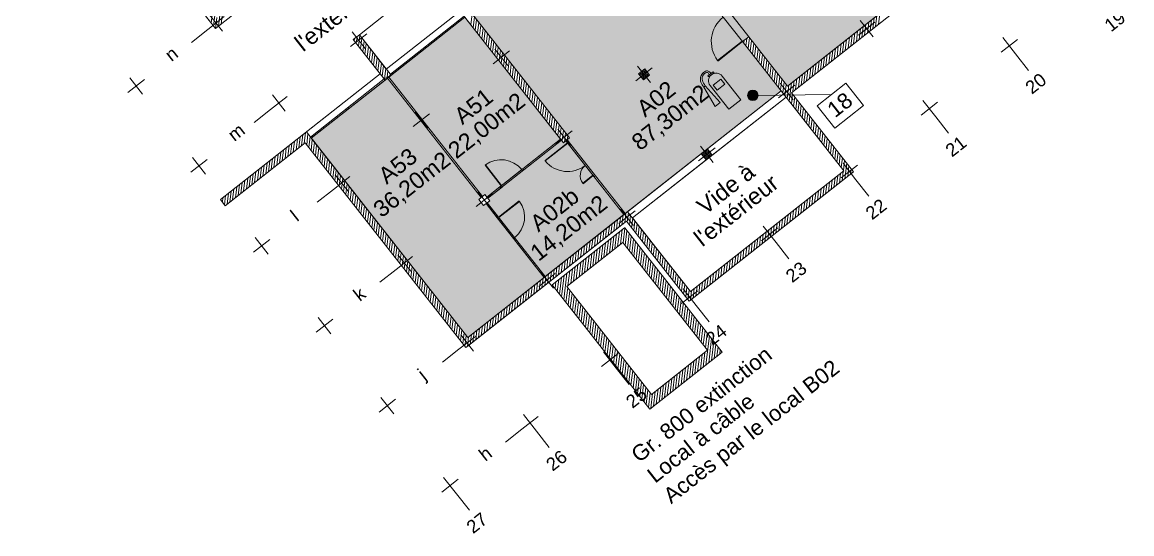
# Model space of a CAD drawing. Header units: metres. Extents: x 2540421 to 2540539, y 1181212 to 1181315.
# Drawn here: x 2540426.04 to 2540468.63, y 1181212.21 to 1181231.84 of the extents above; entities that cross this region are included whole.
import ezdxf

# ---------------------------------------------------------------- set-up
doc = ezdxf.new("R2010")
doc.units = ezdxf.units.M
doc.header["$LTSCALE"] = 5080
doc.linetypes.add('STYLE_01', pattern=[0.136032, 0.068016, -0.068016])
doc.layers.get('0').update_dxf_attribs({"lineweight": 20})
for name, color, linetype, lineweight in [('0-Detection incendie', 7, 'Continuous', 20), ('CLOISONS', 7, 'Continuous', 20), ('Detection incendie', 7, 'Continuous', 20), ('HEIG-FLOOR', 10, 'Continuous', 20), ('HEIG-PORTES', 130, 'Continuous', 20), ('HEIG-ROOM', 160, 'Continuous', 20), ('L_GENDE', 7, 'Continuous', 20), ('MURS_ET_PILIERS', 7, 'Continuous', 20), ('Surface', 7, 'Continuous', 20), ('TRAITILL_S', 7, 'Continuous', 20), ('TRAME-MUR', 7, 'Continuous', 20), ('Z-contour', 7, 'Continuous', 20), ('Z-couleur', 7, 'Continuous', 20)]:
    doc.layers.add(name, color=color, linetype=linetype, lineweight=lineweight)
doc.layers.add('Axe batim.', color=7, linetype='Continuous')
doc.styles.add('Helvetica (bold)', font='arial.ttf', dxfattribs={"height": 150})
doc.styles.get("Standard").update_dxf_attribs({"font": 'arial.ttf', "height": 63})

# ---------------------------------------------------------------- blocks, each defined once
blk = doc.blocks.new('Cl-1')
at = {"layer": 'CLOISONS', "linetype": 'Continuous', "lineweight": 20}
for p, q in [((-3560, 180), (-3600, 180)), ((-3600, 120), (-3500, 120)), ((-3500, 180), (-3560, 180)), ((-3560, 180), (-3560, 120)), ((-3500, 120), (-3500, 180)), ((-1900, 120), (-1900, 180)), ((-1900, 180), (-1840, 180)), ((-1840, 120), (-1900, 120)), ((-1840, 180), (-1840, 120)), ((-1840, 180), (0, 180)), ((-1840, 120), (0, 120))]:
    blk.add_line(p, q, dxfattribs=at)
blk = doc.blocks.new('extincteur')
at = {"layer": '0-Detection incendie', "linetype": 'ByBlock', "ltscale": 0.35}
h = blk.add_hatch(color=256, dxfattribs=at)
h.paths.add_polyline_path([(-639, -784), (-397, -784), (-447, 65), (-524, 65)])
edge = h.paths.add_edge_path()
edge.add_spline(control_points=[(-447, 65), (-444, 146), (-437, 305), (-280, 475), (-36, 455), (-55, 346), (-63, 305)], knot_values=[0, 0, 0, 0, 237.468302, 463.385038, 643.510587, 752.415502, 752.415502, 752.415502, 752.415502], degree=3, periodic=0)
edge.add_line((-63, 305), (14, 305))
edge.add_spline(control_points=[(14, 305), (17, 333), (24, 401), (-63, 516), (-240, 520), (-407, 444), (-517, 273), (-521, 139), (-524, 65)], knot_values=[0, 0, 0, 0, 82.013691, 200.371891, 382.455808, 561.214176, 736.872845, 957.472866, 957.472866, 957.472866, 957.472866], degree=3, periodic=0)
edge.add_line((-524, 65), (-447, 65))
h.paths.add_polyline_path([(-129, 305), (-129, 254), (-1, 254), (127, 254), (127, 305)])
h = blk.add_hatch(color=1, dxfattribs=at)
h.paths.add_polyline_path([(291, -38, 1), (-293, -38), (-293, -1192), (291, -1192)])
h.paths.add_polyline_path([(-190, -342), (-190, -104), (183, -104), (183, -342)], flags=16)
for p, q in [((-524, 65), (-639, -784)), ((-447, 65), (-524, 65)), ((-397, -784), (-447, 65)), ((127, 305), (-129, 305)), ((-129, 305), (-129, 254)), ((-129, 254), (-1, 254)), ((-1, 254), (127, 254)), ((127, 254), (127, 305)), ((-639, -784), (-397, -784))]:
    blk.add_line(p, q, dxfattribs=at)
at = {"layer": '0-Detection incendie', "color": 1, "linetype": 'ByBlock', "ltscale": 0.35}
for p, q in [((-293, -38), (-293, -1192)), ((291, -1192), (291, -38)), ((-293, -1192), (291, -1192))]:
    blk.add_line(p, q, dxfattribs=at)
blk.add_lwpolyline([(-190, -104), (183, -104), (183, -342), (-190, -342)], close=True, dxfattribs=at)
blk.add_arc((-1, -38), 292, 0, 180, dxfattribs=at)
at = {"layer": '0-Detection incendie', "linetype": 'ByBlock', "ltscale": 0.35}
for points in [[(-524, 65), (-494, 283), (-397, 430), (-236, 507), (-55, 484), (14, 387), (14, 305)], [(-447, 65), (-409, 299), (-240, 449), (-63, 414), (-63, 305)]]:
    blk.add_spline(points, degree=3, dxfattribs=at)

msp = doc.modelspace()

# ---------------------------------------------------------------- hatches: boundary and pattern name
at = {"layer": 'Detection incendie', "linetype": 'Continuous', "lineweight": 20}
msp.add_hatch(color=1, dxfattribs=at).paths.add_polyline_path([(2540453.929, 1181228.907, 1), (2540454.244, 1181229.154, 1)])
at = {"layer": 'Detection incendie', "linetype": 'Continuous', "lineweight": 0}
h = msp.add_hatch(dxfattribs=at)
h.set_pattern_fill('ANSI31', color=3, scale=0.03, angle=38.1665, style=0)
h.set_pattern_definition([(83.166527, (2540446.29578, 1180766.048435), (-0.09457336, 0.01133323), [])])
h.paths.add_polyline_path([(2540449.167, 1181223.944), (2540452.909, 1181219.184), (2540450.127, 1181216.997), (2540446.379, 1181221.765), (2540449.161, 1181223.951)])
h.paths.add_polyline_path([(2540449.094, 1181223.39), (2540452.347, 1181219.251), (2540450.194, 1181217.559), (2540446.941, 1181221.697)], flags=16)
at = {"layer": 'Z-couleur', "linetype": 'Continuous', "lineweight": 0, "true_color": 0xffd1ff}
h = msp.add_hatch(color=7, dxfattribs=at)
h.paths.add_polyline_path([(2540447.054, 1181227.398), (2540446.959, 1181227.323), (2540446.984, 1181227.292), (2540447.021, 1181227.245), (2540446.974, 1181227.208), (2540447.963, 1181225.95), (2540448.01, 1181225.987), (2540448.047, 1181225.94), (2540449.184, 1181224.493), (2540449.278, 1181224.567), (2540452.109, 1181226.792), (2540452.345, 1181226.977), (2540455.175, 1181229.202), (2540453.692, 1181231.089), (2540452.95, 1181232.032), (2540449.243, 1181236.75), (2540449.337, 1181236.823), (2540448.218, 1181238.246), (2540448.124, 1181238.172), (2540448.056, 1181238.259), (2540448.025, 1181238.234), (2540447.977, 1181238.197), (2540446.72, 1181237.209), (2540446.672, 1181237.171), (2540445.226, 1181236.034), (2540445.3, 1181235.94), (2540445.064, 1181235.755), (2540444.99, 1181235.849), (2540442.159, 1181233.624)])
h.paths.add_polyline_path([(2540447.474, 1181232.688), (2540447.289, 1181232.924), (2540447.525, 1181233.11), (2540447.71, 1181232.874)], flags=16)
h.paths.add_polyline_path([(2540449.699, 1181229.858), (2540449.935, 1181230.043), (2540450.12, 1181229.808), (2540449.884, 1181229.622)], flags=16)
at = {"layer": 'Z-couleur', "linetype": 'Continuous', "lineweight": 0}
msp.add_hatch(color=131, dxfattribs=at).paths.add_polyline_path([(2540454.601, 1181233.33), (2540454.416, 1181233.566), (2540453.86, 1181234.273), (2540452.187, 1181236.402), (2540450.402, 1181235.76), (2540453.186, 1181232.218), (2540452.95, 1181232.032), (2540453.692, 1181231.089), (2540453.928, 1181231.274), (2540455.411, 1181229.387), (2540461.307, 1181234.022), (2540459.083, 1181236.852), (2540457.55, 1181235.647), (2540457.364, 1181235.883), (2540456.657, 1181235.327), (2540456.842, 1181235.091)])
at = {"layer": 'Z-couleur', "linetype": 'Continuous', "lineweight": 0, "true_color": 0xffd1ff}
for points in [[(2540443.033, 1181232.028), (2540440.202, 1181229.803), (2540440.108, 1181229.729), (2540443.708, 1181225.149), (2540443.802, 1181225.223), (2540443.876, 1181225.129), (2540444.379, 1181225.525), (2540444.427, 1181225.562), (2540445.213, 1181226.18), (2540445.26, 1181226.217), (2540446.707, 1181227.354)], [(2540443.146, 1181219.747), (2540446.07, 1181222.046), (2540444.933, 1181223.493), (2540444.896, 1181223.54), (2540444.278, 1181224.326), (2540443.846, 1181224.876), (2540443.752, 1181224.802), (2540443.566, 1181225.038), (2540443.66, 1181225.112), (2540440.061, 1181229.692), (2540439.967, 1181229.618), (2540437.136, 1181227.393)], [(2540446.118, 1181222.083), (2540449.137, 1181224.456), (2540448, 1181225.903), (2540447.963, 1181225.95), (2540446.974, 1181227.208), (2540446.912, 1181227.286), (2540446.818, 1181227.212), (2540446.744, 1181227.307), (2540445.297, 1181226.17), (2540445.25, 1181226.132), (2540445.213, 1181226.18), (2540444.427, 1181225.562), (2540444.464, 1181225.514), (2540443.913, 1181225.082), (2540443.987, 1181224.988), (2540443.893, 1181224.913), (2540444.289, 1181224.41), (2540444.326, 1181224.363), (2540444.278, 1181224.326), (2540444.896, 1181223.54), (2540444.944, 1181223.577), (2540444.981, 1181223.53)]]:
    msp.add_hatch(color=7, dxfattribs=at).paths.add_polyline_path(points)

# ---------------------------------------------------------------- linework, layer by layer
at = {"color": 7, "linetype": 'Continuous', "lineweight": 20}
for p, q in [((2540440.172, 1181229.842), (2540443.002, 1181232.067)), ((2540440.202, 1181229.803), (2540443.033, 1181232.028)), ((2540437.105, 1181227.432), (2540439.936, 1181229.657)), ((2540437.136, 1181227.393), (2540439.967, 1181229.618)), ((2540452.345, 1181226.977), (2540455.175, 1181229.202)), ((2540452.53, 1181226.741), (2540455.36, 1181228.966)), ((2540438.552, 1181228.57), (2540438.583, 1181228.53)), ((2540438.489, 1181228.52), (2540438.52, 1181228.481)), ((2540449.278, 1181224.567), (2540452.109, 1181226.792)), ((2540452.294, 1181226.556), (2540449.464, 1181224.331))]:
    msp.add_line(p, q, dxfattribs=at)
at = {"layer": 'Axe batim.', "color": 250, "linetype": 'Continuous', "lineweight": 0}
for p, q in [((2540433.795, 1181232.049), (2540433.166, 1181231.554)), ((2540433.233, 1181232.116), (2540433.728, 1181231.487)), ((2540458.766, 1181231.834), (2540458.137, 1181231.339)), ((2540458.205, 1181231.901), (2540458.699, 1181231.272)), ((2540439.271, 1181231.393), (2540438.642, 1181230.898)), ((2540438.71, 1181231.46), (2540439.204, 1181230.831)), ((2540464.243, 1181231.178), (2540463.614, 1181230.683)), ((2540463.681, 1181231.245), (2540464.175, 1181230.616)), ((2540444.747, 1181230.736), (2540444.119, 1181230.242)), ((2540444.186, 1181230.804), (2540444.68, 1181230.175)), ((2540450.224, 1181230.08), (2540449.595, 1181229.586)), ((2540450.224, 1181230.08), (2540449.595, 1181229.586)), ((2540449.662, 1181230.147), (2540450.156, 1181229.518)), ((2540449.662, 1181230.147), (2540450.156, 1181229.518)), ((2540430.729, 1181229.639), (2540430.1, 1181229.144)), ((2540430.167, 1181229.706), (2540430.661, 1181229.077)), ((2540455.7, 1181229.424), (2540455.071, 1181228.929)), ((2540455.138, 1181229.491), (2540455.633, 1181228.862)), ((2540436.205, 1181228.983), (2540435.576, 1181228.488)), ((2540435.643, 1181229.05), (2540436.138, 1181228.421)), ((2540461.176, 1181228.768), (2540460.547, 1181228.273)), ((2540460.615, 1181228.835), (2540461.109, 1181228.206)), ((2540441.681, 1181228.326), (2540441.052, 1181227.832)), ((2540441.12, 1181228.394), (2540441.614, 1181227.765)), ((2540446.596, 1181227.737), (2540447.09, 1181227.108)), ((2540447.157, 1181227.67), (2540446.529, 1181227.176)), ((2540452.634, 1181227.014), (2540452.005, 1181226.519)), ((2540452.634, 1181227.014), (2540452.005, 1181226.519)), ((2540452.072, 1181227.081), (2540452.566, 1181226.452)), ((2540452.072, 1181227.081), (2540452.566, 1181226.452)), ((2540433.139, 1181226.573), (2540432.51, 1181226.078)), ((2540432.577, 1181226.64), (2540433.071, 1181226.011)), ((2540457.548, 1181226.425), (2540458.043, 1181225.796)), ((2540438.053, 1181225.984), (2540438.548, 1181225.355)), ((2540458.11, 1181226.358), (2540457.481, 1181225.863)), ((2540438.615, 1181225.916), (2540437.986, 1181225.422)), ((2540444.091, 1181225.26), (2540443.462, 1181224.766)), ((2540443.53, 1181225.327), (2540444.024, 1181224.698)), ((2540449.568, 1181224.604), (2540448.939, 1181224.109)), ((2540449.006, 1181224.671), (2540449.5, 1181224.042)), ((2540455.044, 1181223.948), (2540454.415, 1181223.453)), ((2540455.044, 1181223.948), (2540454.415, 1181223.453)), ((2540454.482, 1181224.015), (2540454.976, 1181223.386)), ((2540454.482, 1181224.015), (2540454.976, 1181223.386)), ((2540435.549, 1181223.506), (2540434.92, 1181223.012)), ((2540434.987, 1181223.574), (2540435.481, 1181222.945)), ((2540441.025, 1181222.85), (2540440.396, 1181222.356)), ((2540440.463, 1181222.917), (2540440.958, 1181222.288)), ((2540446.501, 1181222.194), (2540445.872, 1181221.699)), ((2540445.94, 1181222.261), (2540446.434, 1181221.632)), ((2540451.978, 1181221.538), (2540451.349, 1181221.043)), ((2540451.416, 1181221.605), (2540451.91, 1181220.976)), ((2540437.959, 1181220.44), (2540437.33, 1181219.946)), ((2540437.397, 1181220.507), (2540437.891, 1181219.878)), ((2540443.435, 1181219.784), (2540442.806, 1181219.289)), ((2540442.873, 1181219.851), (2540443.368, 1181219.222)), ((2540448.35, 1181219.195), (2540448.844, 1181218.566)), ((2540448.911, 1181219.128), (2540448.282, 1181218.633)), ((2540440.369, 1181217.374), (2540439.74, 1181216.879)), ((2540439.807, 1181217.441), (2540440.301, 1181216.812)), ((2540445.845, 1181216.718), (2540445.216, 1181216.223)), ((2540445.283, 1181216.785), (2540445.778, 1181216.156)), ((2540442.779, 1181214.308), (2540442.15, 1181213.813)), ((2540442.217, 1181214.375), (2540442.711, 1181213.746))]:
    msp.add_line(p, q, dxfattribs=at)
at = {"layer": 'Axe batim.', "color": 0, "linetype": 'Continuous', "lineweight": 0}
for p, q in [((2540433.166, 1181231.554), (2540432.537, 1181231.06)), ((2540464.67, 1181229.987), (2540464.175, 1181230.616)), ((2540435.576, 1181228.488), (2540434.947, 1181227.994)), ((2540461.603, 1181227.577), (2540461.109, 1181228.206)), ((2540458.537, 1181225.167), (2540458.043, 1181225.796)), ((2540437.986, 1181225.422), (2540437.357, 1181224.928)), ((2540455.471, 1181222.757), (2540454.976, 1181223.386)), ((2540440.396, 1181222.356), (2540439.767, 1181221.861)), ((2540452.405, 1181220.347), (2540451.91, 1181220.976)), ((2540442.806, 1181219.289), (2540442.177, 1181218.795)), ((2540449.338, 1181217.937), (2540448.844, 1181218.566)), ((2540445.216, 1181216.223), (2540444.587, 1181215.729)), ((2540446.272, 1181215.527), (2540445.778, 1181216.156)), ((2540443.206, 1181213.117), (2540442.711, 1181213.746))]:
    msp.add_line(p, q, dxfattribs=at)
at = {"layer": 'CLOISONS', "linetype": 'Continuous', "lineweight": 20}
for p, q in [((2540440.108, 1181229.729), (2540440.061, 1181229.692)), ((2540440.061, 1181229.692), (2540443.66, 1181225.112)), ((2540443.708, 1181225.149), (2540440.108, 1181229.729)), ((2540445.26, 1181226.217), (2540446.707, 1181227.354)), ((2540445.297, 1181226.17), (2540446.744, 1181227.307)), ((2540445.213, 1181226.18), (2540445.26, 1181226.217)), ((2540445.25, 1181226.132), (2540445.213, 1181226.18)), ((2540445.297, 1181226.17), (2540445.25, 1181226.132)), ((2540445.26, 1181226.217), (2540445.297, 1181226.17)), ((2540444.427, 1181225.562), (2540444.379, 1181225.525)), ((2540444.464, 1181225.514), (2540444.427, 1181225.562)), ((2540444.379, 1181225.525), (2540443.876, 1181225.129)), ((2540443.913, 1181225.082), (2540444.464, 1181225.514)), ((2540444.379, 1181225.525), (2540444.416, 1181225.477)), ((2540443.846, 1181224.876), (2540444.278, 1181224.326)), ((2540444.289, 1181224.41), (2540443.893, 1181224.913)), ((2540444.289, 1181224.41), (2540444.241, 1181224.373)), ((2540444.278, 1181224.326), (2540444.326, 1181224.363)), ((2540444.326, 1181224.363), (2540444.289, 1181224.41)), ((2540444.896, 1181223.54), (2540444.944, 1181223.577)), ((2540444.933, 1181223.493), (2540444.896, 1181223.54)), ((2540444.981, 1181223.53), (2540444.933, 1181223.493)), ((2540444.933, 1181223.493), (2540446.07, 1181222.046)), ((2540444.944, 1181223.577), (2540444.981, 1181223.53)), ((2540444.981, 1181223.53), (2540446.118, 1181222.083))]:
    msp.add_line(p, q, dxfattribs=at)
at = {"layer": 'Detection incendie', "color": 1, "linetype": 'Continuous', "lineweight": 20}
msp.add_line((2540454.087, 1181229.03), (2540457.108, 1181229.063), dxfattribs=at)
at = {"layer": 'Detection incendie', "color": 30, "linetype": 'Continuous', "lineweight": 20}
msp.add_line((2540449.161, 1181223.951), (2540449.167, 1181223.944), dxfattribs=at)
at = {"layer": 'Detection incendie', "color": 1, "linetype": 'Continuous', "lineweight": 20}
msp.add_lwpolyline([(2540457.233, 1181227.774), (2540458.331, 1181228.638), (2540457.657, 1181229.495), (2540456.559, 1181228.632)], close=True, dxfattribs=at)
at = {"layer": 'Detection incendie', "color": 3, "linetype": 'Continuous', "lineweight": 20, "flags": 128}
for points in [[(2540449.167, 1181223.944), (2540452.909, 1181219.184), (2540450.127, 1181216.997), (2540446.379, 1181221.765), (2540449.161, 1181223.951)], [(2540449.094, 1181223.39), (2540452.347, 1181219.251), (2540450.194, 1181217.559), (2540446.941, 1181221.697)]]:
    msp.add_lwpolyline(points, close=True, dxfattribs=at)
at = {"layer": 'Detection incendie', "color": 1, "linetype": 'Continuous', "lineweight": 20}
msp.add_circle((2540454.087, 1181229.03), 0.2, dxfattribs=at)
at = {"layer": 'HEIG-FLOOR', "flags": 128}
msp.add_lwpolyline([(2540502.932, 1181301.461), (2540426.04, 1181241.026), (2540433.455, 1181231.591), (2540439.643, 1181236.454), (2540441.867, 1181233.624), (2540441.812, 1181233.581), (2540442.847, 1181232.264), (2540440.017, 1181230.039), (2540438.982, 1181231.356), (2540438.746, 1181231.171), (2540439.781, 1181229.854), (2540433.649, 1181225.034), (2540433.834, 1181224.798), (2540436.9, 1181227.208), (2540443.071, 1181219.357), (2540449.235, 1181224.202), (2540451.645, 1181221.136), (2540457.954, 1181226.095), (2540455.569, 1181229.13), (2540501.621, 1181265.326)], dxfattribs=at)
at = {"layer": 'HEIG-PORTES', "linetype": 'Continuous', "lineweight": 20}
for p, q in [((2540452.734, 1181230.366), (2540453.677, 1181231.108)), ((2540453.692, 1181231.089), (2540452.748, 1181230.347)), ((2540453.677, 1181231.108), (2540453.692, 1181231.089)), ((2540452.748, 1181230.347), (2540452.734, 1181230.366)), ((2540446.974, 1181227.208), (2540446.109, 1181226.528)), ((2540446.121, 1181226.512), (2540446.986, 1181227.192)), ((2540446.986, 1181227.192), (2540446.974, 1181227.208)), ((2540446.109, 1181226.528), (2540446.121, 1181226.512)), ((2540443.809, 1181226.348), (2540443.824, 1181226.36)), ((2540444.427, 1181225.562), (2540443.809, 1181226.348)), ((2540443.824, 1181226.36), (2540444.442, 1181225.574)), ((2540444.442, 1181225.574), (2540444.427, 1181225.562)), ((2540447.557, 1181225.657), (2540447.95, 1181225.966)), ((2540447.57, 1181225.641), (2540447.557, 1181225.657)), ((2540447.963, 1181225.95), (2540447.57, 1181225.641)), ((2540447.95, 1181225.966), (2540447.963, 1181225.95)), ((2540444.326, 1181224.363), (2540445.112, 1181224.981)), ((2540445.124, 1181224.965), (2540444.338, 1181224.347)), ((2540445.112, 1181224.981), (2540445.124, 1181224.965)), ((2540444.338, 1181224.347), (2540444.326, 1181224.363))]:
    msp.add_line(p, q, dxfattribs=at)
for centre, radius, start, end in [((2540453.692, 1181231.089), 1.2, 128.1665, 216.9819), ((2540444.427, 1181225.562), 1, 38.1665, 126.9819), ((2540446.974, 1181227.208), 1.1, 219.065, 308.1665), ((2540447.963, 1181225.95), 0.5, 128.1789, 215.8636), ((2540444.326, 1181224.363), 1, 308.1665, 36.9819)]:
    msp.add_arc(centre, radius, start, end, dxfattribs=at)
at = {"layer": 'HEIG-ROOM', "flags": 128}
for points in [[(2540455.175, 1181229.202), (2540453.692, 1181231.089), (2540452.95, 1181232.032), (2540449.243, 1181236.75), (2540449.337, 1181236.823), (2540448.218, 1181238.246), (2540448.124, 1181238.172), (2540448.056, 1181238.259), (2540445.226, 1181236.034), (2540445.3, 1181235.94), (2540445.064, 1181235.755), (2540444.99, 1181235.849), (2540442.159, 1181233.624), (2540447.054, 1181227.398), (2540446.959, 1181227.323), (2540449.184, 1181224.493)], [(2540452.92, 1181235.825), (2540454.163, 1181236.801), (2540455.831, 1181234.678), (2540454.416, 1181233.566), (2540454.601, 1181233.33), (2540456.842, 1181235.091), (2540456.669, 1181235.311), (2540457.377, 1181235.867), (2540457.55, 1181235.647), (2540459.083, 1181236.852), (2540461.307, 1181234.022), (2540455.411, 1181229.387), (2540453.928, 1181231.274), (2540453.186, 1181232.218), (2540450.402, 1181235.76), (2540452.187, 1181236.402), (2540453.86, 1181234.273), (2540454.033, 1181234.409)], [(2540440.108, 1181229.729), (2540443.033, 1181232.028), (2540446.707, 1181227.354), (2540443.876, 1181225.129), (2540443.802, 1181225.223), (2540443.708, 1181225.149)], [(2540443.146, 1181219.747), (2540446.07, 1181222.046), (2540443.846, 1181224.876), (2540443.752, 1181224.802), (2540443.566, 1181225.038), (2540443.66, 1181225.112), (2540440.061, 1181229.692), (2540437.136, 1181227.393)], [(2540455.36, 1181228.966), (2540449.464, 1181224.331), (2540451.688, 1181221.501), (2540457.585, 1181226.136)], [(2540446.118, 1181222.083), (2540449.137, 1181224.456), (2540446.912, 1181227.286), (2540446.818, 1181227.212), (2540446.744, 1181227.307), (2540443.913, 1181225.082), (2540443.987, 1181224.988), (2540443.893, 1181224.913)]]:
    msp.add_lwpolyline(points, close=True, dxfattribs=at)
at = {"layer": 'MURS_ET_PILIERS', "color": 7, "linetype": 'Continuous', "lineweight": 20}
for p, q in [((2540433.455, 1181231.591), (2540426.04, 1181241.026)), ((2540439.824, 1181236.596), (2540433.455, 1181231.591)), ((2540442.048, 1181233.766), (2540447.054, 1181227.398)), ((2540461.311, 1181234.025), (2540455.411, 1181229.387)), ((2540461.729, 1181233.971), (2540455.569, 1181229.13)), ((2540441.812, 1181233.581), (2540446.818, 1181227.212)), ((2540438.982, 1181231.356), (2540438.746, 1181231.171)), ((2540438.746, 1181231.171), (2540439.967, 1181229.618)), ((2540438.982, 1181231.356), (2540440.202, 1181229.803)), ((2540453.692, 1181231.089), (2540453.928, 1181231.274)), ((2540453.692, 1181231.089), (2540457.585, 1181226.136)), ((2540453.928, 1181231.274), (2540455.411, 1181229.387)), ((2540449.699, 1181229.858), (2540449.935, 1181230.043)), ((2540449.884, 1181229.622), (2540449.699, 1181229.858)), ((2540449.699, 1181229.858), (2540449.699, 1181229.858)), ((2540450.12, 1181229.808), (2540449.884, 1181229.622)), ((2540449.935, 1181230.043), (2540450.12, 1181229.808)), ((2540440.202, 1181229.803), (2540439.967, 1181229.618)), ((2540455.569, 1181229.13), (2540457.954, 1181226.095)), ((2540436.951, 1181227.629), (2540433.649, 1181225.034)), ((2540436.951, 1181227.629), (2540443.146, 1181219.747)), ((2540447.054, 1181227.398), (2540446.818, 1181227.212)), ((2540436.9, 1181227.208), (2540433.834, 1181224.798)), ((2540436.9, 1181227.208), (2540443.071, 1181219.357)), ((2540452.109, 1181226.792), (2540452.345, 1181226.977)), ((2540452.345, 1181226.977), (2540452.53, 1181226.741)), ((2540452.294, 1181226.556), (2540452.109, 1181226.792)), ((2540452.109, 1181226.792), (2540452.109, 1181226.792)), ((2540452.53, 1181226.741), (2540452.294, 1181226.556)), ((2540451.645, 1181221.136), (2540457.954, 1181226.095)), ((2540451.688, 1181221.501), (2540457.585, 1181226.136)), ((2540443.566, 1181225.038), (2540443.802, 1181225.223)), ((2540443.802, 1181225.223), (2540443.987, 1181224.988)), ((2540433.649, 1181225.034), (2540433.834, 1181224.798)), ((2540443.752, 1181224.802), (2540443.566, 1181225.038)), ((2540443.566, 1181225.038), (2540443.566, 1181225.038)), ((2540443.987, 1181224.988), (2540443.752, 1181224.802)), ((2540449.278, 1181224.567), (2540443.146, 1181219.747)), ((2540449.278, 1181224.567), (2540451.688, 1181221.501)), ((2540449.235, 1181224.202), (2540443.102, 1181219.382)), ((2540449.235, 1181224.202), (2540451.645, 1181221.136))]:
    msp.add_line(p, q, dxfattribs=at)
at = {"layer": 'MURS_ET_PILIERS', "linetype": 'Continuous', "lineweight": 20}
for p, q in [((2540440.017, 1181230.039), (2540442.847, 1181232.264)), ((2540436.951, 1181227.629), (2540439.781, 1181229.854))]:
    msp.add_line(p, q, dxfattribs=at)
at = {"layer": 'TRAITILL_S', "color": 7, "linetype": 'STYLE_01', "lineweight": 20}
msp.add_line((2540438.982, 1181231.356), (2540441.812, 1181233.581), dxfattribs=at)
at = {"layer": 'TRAME-MUR', "color": 7, "linetype": 'Continuous', "lineweight": 20}
for p, q in [((2540501.59, 1181265.301), (2540455.569, 1181229.13)), ((2540426.04, 1181241.026), (2540433.455, 1181231.591)), ((2540433.455, 1181231.591), (2540439.824, 1181236.596)), ((2540442.048, 1181233.766), (2540447.054, 1181227.398)), ((2540455.411, 1181229.387), (2540461.307, 1181234.022)), ((2540446.818, 1181227.212), (2540441.812, 1181233.581)), ((2540438.746, 1181231.171), (2540438.982, 1181231.356)), ((2540439.936, 1181229.657), (2540438.746, 1181231.171)), ((2540438.982, 1181231.356), (2540440.202, 1181229.803)), ((2540453.692, 1181231.089), (2540453.928, 1181231.274)), ((2540457.585, 1181226.136), (2540453.692, 1181231.089)), ((2540453.928, 1181231.274), (2540455.411, 1181229.387)), ((2540440.202, 1181229.803), (2540439.936, 1181229.657)), ((2540455.569, 1181229.13), (2540457.954, 1181226.095)), ((2540433.649, 1181225.034), (2540436.951, 1181227.629)), ((2540436.951, 1181227.629), (2540443.146, 1181219.747)), ((2540447.054, 1181227.398), (2540446.818, 1181227.212)), ((2540436.9, 1181227.208), (2540433.834, 1181224.798)), ((2540443.071, 1181219.357), (2540436.9, 1181227.208)), ((2540457.954, 1181226.095), (2540451.645, 1181221.136)), ((2540451.688, 1181221.501), (2540457.585, 1181226.136)), ((2540443.566, 1181225.038), (2540443.802, 1181225.223)), ((2540443.802, 1181225.223), (2540443.987, 1181224.988)), ((2540433.834, 1181224.798), (2540433.649, 1181225.034)), ((2540443.752, 1181224.802), (2540443.566, 1181225.038)), ((2540443.566, 1181225.038), (2540443.566, 1181225.038)), ((2540443.987, 1181224.988), (2540443.752, 1181224.802)), ((2540443.146, 1181219.747), (2540449.278, 1181224.567)), ((2540449.278, 1181224.567), (2540451.688, 1181221.501)), ((2540449.235, 1181224.202), (2540443.071, 1181219.357)), ((2540451.645, 1181221.136), (2540449.235, 1181224.202))]:
    msp.add_line(p, q, dxfattribs=at)
at = {"layer": 'TRAME-MUR', "linetype": 'Continuous', "lineweight": 0}
for p, q in [((2540433.297, 1181231.792), (2540433.348, 1181232.214)), ((2540433.38, 1181231.686), (2540433.431, 1181232.108)), ((2540433.466, 1181231.599), (2540433.516, 1181232.02)), ((2540433.572, 1181231.682), (2540433.622, 1181232.104)), ((2540433.678, 1181231.766), (2540433.728, 1181232.187)), ((2540443.266, 1181231.731), (2540443.317, 1181232.152)), ((2540443.35, 1181231.625), (2540443.4, 1181232.046)), ((2540443.433, 1181231.519), (2540443.483, 1181231.94)), ((2540458.694, 1181231.586), (2540458.745, 1181232.008)), ((2540458.8, 1181231.67), (2540458.851, 1181232.091)), ((2540458.906, 1181231.753), (2540458.956, 1181232.174)), ((2540443.516, 1181231.413), (2540443.567, 1181231.834)), ((2540443.599, 1181231.307), (2540443.65, 1181231.728)), ((2540443.683, 1181231.201), (2540443.733, 1181231.622)), ((2540443.766, 1181231.095), (2540443.816, 1181231.516)), ((2540458.165, 1181231.17), (2540458.215, 1181231.591)), ((2540458.271, 1181231.253), (2540458.321, 1181231.675)), ((2540458.376, 1181231.337), (2540458.427, 1181231.758)), ((2540458.482, 1181231.42), (2540458.533, 1181231.841)), ((2540458.588, 1181231.503), (2540458.639, 1181231.924)), ((2540438.781, 1181231.126), (2540438.791, 1181231.206)), ((2540438.864, 1181231.02), (2540438.897, 1181231.289)), ((2540438.948, 1181230.914), (2540438.998, 1181231.335)), ((2540439.031, 1181230.808), (2540439.081, 1181231.229)), ((2540439.114, 1181230.702), (2540439.165, 1181231.124)), ((2540443.849, 1181230.989), (2540443.9, 1181231.41)), ((2540443.932, 1181230.883), (2540443.983, 1181231.305)), ((2540444.016, 1181230.777), (2540444.066, 1181231.199)), ((2540444.099, 1181230.671), (2540444.149, 1181231.093)), ((2540453.735, 1181231.033), (2540453.747, 1181231.132)), ((2540453.819, 1181230.927), (2540453.853, 1181231.216)), ((2540453.902, 1181230.821), (2540453.952, 1181231.243)), ((2540453.985, 1181230.716), (2540454.036, 1181231.137)), ((2540457.529, 1181230.671), (2540457.58, 1181231.092)), ((2540457.635, 1181230.754), (2540457.686, 1181231.175)), ((2540457.741, 1181230.837), (2540457.792, 1181231.258)), ((2540457.847, 1181230.92), (2540457.897, 1181231.342)), ((2540457.953, 1181231.004), (2540458.003, 1181231.425)), ((2540458.059, 1181231.087), (2540458.109, 1181231.508)), ((2540439.197, 1181230.596), (2540439.248, 1181231.018)), ((2540439.281, 1181230.491), (2540439.331, 1181230.912)), ((2540439.364, 1181230.385), (2540439.414, 1181230.806)), ((2540439.447, 1181230.279), (2540439.498, 1181230.7)), ((2540444.182, 1181230.566), (2540444.233, 1181230.987)), ((2540444.265, 1181230.46), (2540444.316, 1181230.881)), ((2540444.349, 1181230.354), (2540444.399, 1181230.775)), ((2540444.432, 1181230.248), (2540444.482, 1181230.669)), ((2540454.068, 1181230.61), (2540454.119, 1181231.031)), ((2540454.152, 1181230.504), (2540454.202, 1181230.925)), ((2540454.235, 1181230.398), (2540454.285, 1181230.819)), ((2540454.318, 1181230.292), (2540454.369, 1181230.713)), ((2540457, 1181230.254), (2540457.05, 1181230.676)), ((2540457.106, 1181230.338), (2540457.156, 1181230.759)), ((2540457.211, 1181230.421), (2540457.262, 1181230.842)), ((2540457.317, 1181230.504), (2540457.368, 1181230.925)), ((2540457.423, 1181230.587), (2540457.474, 1181231.009)), ((2540439.53, 1181230.173), (2540439.581, 1181230.594)), ((2540439.614, 1181230.067), (2540439.664, 1181230.488)), ((2540439.697, 1181229.961), (2540439.747, 1181230.382)), ((2540439.78, 1181229.855), (2540439.831, 1181230.276)), ((2540444.515, 1181230.142), (2540444.566, 1181230.563)), ((2540444.598, 1181230.036), (2540444.649, 1181230.457)), ((2540444.682, 1181229.93), (2540444.732, 1181230.351)), ((2540444.765, 1181229.824), (2540444.815, 1181230.245)), ((2540454.401, 1181230.186), (2540454.452, 1181230.607)), ((2540454.485, 1181230.08), (2540454.535, 1181230.501)), ((2540454.568, 1181229.974), (2540454.618, 1181230.395)), ((2540454.651, 1181229.868), (2540454.702, 1181230.29)), ((2540456.47, 1181229.838), (2540456.521, 1181230.26)), ((2540456.576, 1181229.922), (2540456.627, 1181230.343)), ((2540456.682, 1181230.005), (2540456.732, 1181230.426)), ((2540456.788, 1181230.088), (2540456.838, 1181230.509)), ((2540456.894, 1181230.171), (2540456.944, 1181230.593)), ((2540439.863, 1181229.749), (2540439.914, 1181230.17)), ((2540439.949, 1181229.664), (2540439.997, 1181230.065)), ((2540440.052, 1181229.721), (2540440.08, 1181229.959)), ((2540440.154, 1181229.777), (2540440.164, 1181229.853)), ((2540444.848, 1181229.718), (2540444.899, 1181230.14)), ((2540444.931, 1181229.612), (2540444.982, 1181230.034)), ((2540445.015, 1181229.506), (2540445.065, 1181229.928)), ((2540445.098, 1181229.401), (2540445.148, 1181229.822)), ((2540449.708, 1181229.846), (2540449.71, 1181229.867)), ((2540450.092, 1181229.786), (2540449.72, 1181229.83)), ((2540450.1, 1181229.833), (2540449.724, 1181229.878)), ((2540449.75, 1181229.793), (2540449.763, 1181229.909)), ((2540450.058, 1181229.886), (2540449.777, 1181229.92)), ((2540449.791, 1181229.74), (2540449.816, 1181229.951)), ((2540450.017, 1181229.939), (2540449.83, 1181229.961)), ((2540449.833, 1181229.687), (2540449.869, 1181229.992)), ((2540449.874, 1181229.634), (2540449.922, 1181230.034)), ((2540449.975, 1181229.992), (2540449.883, 1181230.003)), ((2540449.925, 1181229.654), (2540449.967, 1181230.003)), ((2540449.978, 1181229.696), (2540450.008, 1181229.95)), ((2540450.031, 1181229.737), (2540450.05, 1181229.897)), ((2540450.084, 1181229.779), (2540450.091, 1181229.844)), ((2540454.734, 1181229.762), (2540454.785, 1181230.184)), ((2540454.818, 1181229.657), (2540454.868, 1181230.078)), ((2540454.901, 1181229.551), (2540454.951, 1181229.972)), ((2540454.984, 1181229.445), (2540455.034, 1181229.866)), ((2540455.941, 1181229.422), (2540455.991, 1181229.843)), ((2540456.047, 1181229.505), (2540456.097, 1181229.927)), ((2540456.152, 1181229.589), (2540456.203, 1181230.01)), ((2540456.258, 1181229.672), (2540456.309, 1181230.093)), ((2540456.364, 1181229.755), (2540456.415, 1181230.176)), ((2540445.181, 1181229.295), (2540445.231, 1181229.716)), ((2540445.264, 1181229.189), (2540445.315, 1181229.61)), ((2540445.347, 1181229.083), (2540445.398, 1181229.504)), ((2540445.431, 1181228.977), (2540445.481, 1181229.398)), ((2540450.039, 1181229.744), (2540449.762, 1181229.778)), ((2540449.986, 1181229.703), (2540449.804, 1181229.725)), ((2540449.933, 1181229.661), (2540449.845, 1181229.672)), ((2540455.067, 1181229.339), (2540455.118, 1181229.76)), ((2540455.15, 1181229.233), (2540455.201, 1181229.654)), ((2540455.234, 1181229.127), (2540455.284, 1181229.548)), ((2540455.317, 1181229.021), (2540455.367, 1181229.442)), ((2540455.4, 1181228.915), (2540455.462, 1181229.427)), ((2540455.483, 1181228.809), (2540455.567, 1181229.51)), ((2540455.623, 1181229.172), (2540455.673, 1181229.594)), ((2540455.729, 1181229.256), (2540455.779, 1181229.677)), ((2540455.835, 1181229.339), (2540455.885, 1181229.76)), ((2540445.514, 1181228.871), (2540445.564, 1181229.292)), ((2540445.597, 1181228.765), (2540445.648, 1181229.186)), ((2540445.68, 1181228.659), (2540445.731, 1181229.08)), ((2540445.764, 1181228.553), (2540445.814, 1181228.975)), ((2540455.567, 1181228.703), (2540455.611, 1181229.075)), ((2540455.65, 1181228.597), (2540455.695, 1181228.97)), ((2540445.847, 1181228.447), (2540445.897, 1181228.869)), ((2540445.93, 1181228.341), (2540445.981, 1181228.763)), ((2540446.013, 1181228.236), (2540446.064, 1181228.657)), ((2540446.097, 1181228.13), (2540446.147, 1181228.551)), ((2540455.733, 1181228.492), (2540455.778, 1181228.864)), ((2540455.816, 1181228.386), (2540455.861, 1181228.758)), ((2540455.9, 1181228.28), (2540455.944, 1181228.652)), ((2540455.983, 1181228.174), (2540456.027, 1181228.546)), ((2540446.18, 1181228.024), (2540446.23, 1181228.445)), ((2540446.263, 1181227.918), (2540446.314, 1181228.339)), ((2540446.346, 1181227.812), (2540446.397, 1181228.233)), ((2540446.43, 1181227.706), (2540446.48, 1181228.127)), ((2540456.066, 1181228.068), (2540456.111, 1181228.44)), ((2540456.149, 1181227.962), (2540456.194, 1181228.334)), ((2540456.233, 1181227.856), (2540456.277, 1181228.228)), ((2540456.316, 1181227.75), (2540456.36, 1181228.122)), ((2540446.513, 1181227.6), (2540446.563, 1181228.021)), ((2540446.596, 1181227.494), (2540446.647, 1181227.915)), ((2540446.679, 1181227.388), (2540446.73, 1181227.81)), ((2540446.763, 1181227.282), (2540446.813, 1181227.704)), ((2540456.399, 1181227.644), (2540456.444, 1181228.016)), ((2540456.482, 1181227.538), (2540456.527, 1181227.91)), ((2540456.566, 1181227.432), (2540456.61, 1181227.805)), ((2540456.649, 1181227.327), (2540456.693, 1181227.699)), ((2540436.446, 1181226.851), (2540436.497, 1181227.272)), ((2540436.552, 1181226.934), (2540436.603, 1181227.355)), ((2540436.658, 1181227.017), (2540436.708, 1181227.439)), ((2540436.764, 1181227.101), (2540436.814, 1181227.522)), ((2540436.87, 1181227.184), (2540436.92, 1181227.605)), ((2540436.96, 1181227.132), (2540437.01, 1181227.554)), ((2540437.043, 1181227.026), (2540437.093, 1181227.448)), ((2540437.126, 1181226.921), (2540437.177, 1181227.342)), ((2540446.853, 1181227.24), (2540446.896, 1181227.598)), ((2540446.959, 1181227.323), (2540446.98, 1181227.492)), ((2540456.732, 1181227.221), (2540456.777, 1181227.593)), ((2540456.815, 1181227.115), (2540456.86, 1181227.487)), ((2540456.899, 1181227.009), (2540456.943, 1181227.381)), ((2540456.982, 1181226.903), (2540457.026, 1181227.275)), ((2540435.917, 1181226.435), (2540435.967, 1181226.856)), ((2540436.023, 1181226.518), (2540436.073, 1181226.939)), ((2540436.128, 1181226.601), (2540436.179, 1181227.022)), ((2540436.234, 1181226.684), (2540436.285, 1181227.106)), ((2540436.34, 1181226.768), (2540436.391, 1181227.189)), ((2540437.209, 1181226.815), (2540437.26, 1181227.236)), ((2540437.293, 1181226.709), (2540437.343, 1181227.13)), ((2540437.376, 1181226.603), (2540437.426, 1181227.024)), ((2540437.459, 1181226.497), (2540437.51, 1181226.918)), ((2540452.164, 1181226.722), (2540452.178, 1181226.847)), ((2540452.472, 1181226.815), (2540452.182, 1181226.849)), ((2540452.205, 1181226.669), (2540452.231, 1181226.888)), ((2540452.431, 1181226.868), (2540452.235, 1181226.891)), ((2540452.247, 1181226.616), (2540452.284, 1181226.93)), ((2540452.288, 1181226.563), (2540452.337, 1181226.972)), ((2540452.389, 1181226.921), (2540452.288, 1181226.933)), ((2540452.34, 1181226.592), (2540452.38, 1181226.931)), ((2540452.347, 1181226.973), (2540452.341, 1181226.974)), ((2540452.393, 1181226.634), (2540452.422, 1181226.878)), ((2540452.446, 1181226.675), (2540452.464, 1181226.826)), ((2540457.065, 1181226.797), (2540457.11, 1181227.169)), ((2540457.148, 1181226.691), (2540457.193, 1181227.063)), ((2540457.231, 1181226.585), (2540457.276, 1181226.957)), ((2540457.315, 1181226.479), (2540457.359, 1181226.851)), ((2540435.387, 1181226.018), (2540435.438, 1181226.44)), ((2540435.493, 1181226.102), (2540435.544, 1181226.523)), ((2540435.599, 1181226.185), (2540435.649, 1181226.606)), ((2540435.705, 1181226.268), (2540435.755, 1181226.689)), ((2540435.811, 1181226.351), (2540435.861, 1181226.773)), ((2540437.542, 1181226.391), (2540437.593, 1181226.812)), ((2540437.626, 1181226.285), (2540437.676, 1181226.706)), ((2540437.709, 1181226.179), (2540437.759, 1181226.6)), ((2540437.792, 1181226.073), (2540437.842, 1181226.495)), ((2540452.122, 1181226.775), (2540452.126, 1181226.805)), ((2540452.514, 1181226.762), (2540452.129, 1181226.808)), ((2540452.497, 1181226.716), (2540452.134, 1181226.759)), ((2540452.444, 1181226.674), (2540452.176, 1181226.706)), ((2540452.391, 1181226.632), (2540452.218, 1181226.653)), ((2540452.338, 1181226.591), (2540452.259, 1181226.6)), ((2540452.499, 1181226.717), (2540452.505, 1181226.773)), ((2540457.398, 1181226.373), (2540457.443, 1181226.746)), ((2540457.481, 1181226.267), (2540457.526, 1181226.64)), ((2540457.564, 1181226.162), (2540457.609, 1181226.534)), ((2540457.621, 1181225.833), (2540457.692, 1181226.428)), ((2540434.858, 1181225.602), (2540434.908, 1181226.023)), ((2540434.963, 1181225.685), (2540435.014, 1181226.107)), ((2540435.069, 1181225.769), (2540435.12, 1181226.19)), ((2540435.175, 1181225.852), (2540435.226, 1181226.273)), ((2540435.281, 1181225.935), (2540435.332, 1181226.356)), ((2540437.875, 1181225.967), (2540437.926, 1181226.389)), ((2540437.958, 1181225.862), (2540438.009, 1181226.283)), ((2540438.042, 1181225.756), (2540438.092, 1181226.177)), ((2540438.125, 1181225.65), (2540438.175, 1181226.071)), ((2540457.409, 1181225.667), (2540457.453, 1181226.032)), ((2540457.515, 1181225.75), (2540457.559, 1181226.115)), ((2540457.727, 1181225.917), (2540457.776, 1181226.322)), ((2540457.833, 1181226), (2540457.859, 1181226.216)), ((2540457.939, 1181226.083), (2540457.942, 1181226.11)), ((2540434.328, 1181225.186), (2540434.379, 1181225.607)), ((2540434.434, 1181225.269), (2540434.484, 1181225.691)), ((2540434.54, 1181225.353), (2540434.59, 1181225.774)), ((2540434.646, 1181225.436), (2540434.696, 1181225.857)), ((2540434.752, 1181225.519), (2540434.802, 1181225.94)), ((2540438.208, 1181225.544), (2540438.259, 1181225.965)), ((2540438.291, 1181225.438), (2540438.342, 1181225.859)), ((2540438.375, 1181225.332), (2540438.425, 1181225.753)), ((2540438.458, 1181225.226), (2540438.508, 1181225.647)), ((2540456.88, 1181225.251), (2540456.923, 1181225.616)), ((2540456.986, 1181225.334), (2540457.029, 1181225.699)), ((2540457.092, 1181225.417), (2540457.135, 1181225.782)), ((2540457.197, 1181225.5), (2540457.241, 1181225.865)), ((2540457.303, 1181225.584), (2540457.347, 1181225.949)), ((2540433.806, 1181224.833), (2540433.849, 1181225.191)), ((2540433.904, 1181224.853), (2540433.955, 1181225.274)), ((2540434.01, 1181224.936), (2540434.061, 1181225.358)), ((2540434.116, 1181225.02), (2540434.167, 1181225.441)), ((2540434.222, 1181225.103), (2540434.273, 1181225.524)), ((2540438.541, 1181225.12), (2540438.592, 1181225.541)), ((2540438.624, 1181225.014), (2540438.675, 1181225.436)), ((2540438.708, 1181224.908), (2540438.758, 1181225.33)), ((2540438.791, 1181224.802), (2540438.841, 1181225.224)), ((2540456.35, 1181224.834), (2540456.394, 1181225.199)), ((2540456.456, 1181224.918), (2540456.5, 1181225.283)), ((2540456.562, 1181225.001), (2540456.606, 1181225.366)), ((2540456.668, 1181225.084), (2540456.712, 1181225.449)), ((2540456.774, 1181225.167), (2540456.818, 1181225.532)), ((2540433.723, 1181224.939), (2540433.743, 1181225.108)), ((2540438.874, 1181224.697), (2540438.925, 1181225.118)), ((2540438.957, 1181224.591), (2540439.008, 1181225.012)), ((2540439.041, 1181224.485), (2540439.091, 1181224.906)), ((2540439.124, 1181224.379), (2540439.174, 1181224.8)), ((2540455.715, 1181224.335), (2540455.758, 1181224.7)), ((2540455.821, 1181224.418), (2540455.864, 1181224.783)), ((2540455.927, 1181224.501), (2540455.97, 1181224.867)), ((2540456.032, 1181224.585), (2540456.076, 1181224.95)), ((2540456.138, 1181224.668), (2540456.182, 1181225.033)), ((2540456.244, 1181224.751), (2540456.288, 1181225.116)), ((2540439.207, 1181224.273), (2540439.258, 1181224.694)), ((2540439.29, 1181224.167), (2540439.341, 1181224.588)), ((2540439.374, 1181224.061), (2540439.424, 1181224.482)), ((2540439.457, 1181223.955), (2540439.507, 1181224.376)), ((2540439.54, 1181223.849), (2540439.591, 1181224.271)), ((2540448.958, 1181223.984), (2540449.001, 1181224.349)), ((2540449.063, 1181224.068), (2540449.107, 1181224.433)), ((2540449.169, 1181224.151), (2540449.213, 1181224.516)), ((2540449.267, 1181224.161), (2540449.31, 1181224.526)), ((2540449.35, 1181224.055), (2540449.394, 1181224.421)), ((2540449.433, 1181223.95), (2540449.477, 1181224.315)), ((2540455.185, 1181223.919), (2540455.229, 1181224.284)), ((2540455.291, 1181224.002), (2540455.335, 1181224.367)), ((2540455.397, 1181224.085), (2540455.441, 1181224.45)), ((2540455.503, 1181224.168), (2540455.547, 1181224.534)), ((2540455.609, 1181224.252), (2540455.653, 1181224.617)), ((2540439.623, 1181223.743), (2540439.674, 1181224.165)), ((2540439.707, 1181223.637), (2540439.757, 1181224.059)), ((2540439.79, 1181223.532), (2540439.84, 1181223.953)), ((2540439.873, 1181223.426), (2540439.923, 1181223.847)), ((2540448.322, 1181223.485), (2540448.366, 1181223.85)), ((2540448.428, 1181223.568), (2540448.472, 1181223.933)), ((2540448.534, 1181223.651), (2540448.578, 1181224.017)), ((2540448.64, 1181223.735), (2540448.684, 1181224.1)), ((2540448.746, 1181223.818), (2540448.789, 1181224.183)), ((2540448.852, 1181223.901), (2540448.895, 1181224.266)), ((2540449.516, 1181223.844), (2540449.56, 1181224.209)), ((2540449.599, 1181223.738), (2540449.643, 1181224.103)), ((2540449.683, 1181223.632), (2540449.726, 1181223.997)), ((2540449.766, 1181223.526), (2540449.81, 1181223.891)), ((2540454.656, 1181223.503), (2540454.699, 1181223.868)), ((2540454.762, 1181223.586), (2540454.805, 1181223.951)), ((2540454.867, 1181223.669), (2540454.911, 1181224.034)), ((2540454.973, 1181223.752), (2540455.017, 1181224.117)), ((2540455.079, 1181223.836), (2540455.123, 1181224.201)), ((2540439.956, 1181223.32), (2540440.007, 1181223.741)), ((2540440.039, 1181223.214), (2540440.09, 1181223.635)), ((2540440.123, 1181223.108), (2540440.173, 1181223.529)), ((2540440.206, 1181223.002), (2540440.256, 1181223.423)), ((2540447.793, 1181223.069), (2540447.836, 1181223.434)), ((2540447.898, 1181223.152), (2540447.942, 1181223.517)), ((2540448.004, 1181223.235), (2540448.048, 1181223.6)), ((2540448.11, 1181223.318), (2540448.154, 1181223.684)), ((2540448.216, 1181223.402), (2540448.26, 1181223.767)), ((2540449.849, 1181223.42), (2540449.893, 1181223.785)), ((2540449.932, 1181223.314), (2540449.976, 1181223.679)), ((2540450.016, 1181223.208), (2540450.059, 1181223.573)), ((2540450.099, 1181223.102), (2540450.143, 1181223.467)), ((2540454.126, 1181223.086), (2540454.17, 1181223.451)), ((2540454.232, 1181223.17), (2540454.276, 1181223.535)), ((2540454.338, 1181223.253), (2540454.382, 1181223.618)), ((2540454.444, 1181223.336), (2540454.488, 1181223.701)), ((2540454.55, 1181223.419), (2540454.593, 1181223.784)), ((2540440.289, 1181222.896), (2540440.34, 1181223.317)), ((2540440.372, 1181222.79), (2540440.423, 1181223.211)), ((2540440.456, 1181222.684), (2540440.506, 1181223.106)), ((2540440.539, 1181222.578), (2540440.589, 1181223)), ((2540447.263, 1181222.653), (2540447.307, 1181223.018)), ((2540447.369, 1181222.736), (2540447.413, 1181223.101)), ((2540447.475, 1181222.819), (2540447.519, 1181223.184)), ((2540447.581, 1181222.902), (2540447.624, 1181223.267)), ((2540447.687, 1181222.986), (2540447.73, 1181223.351)), ((2540450.182, 1181222.996), (2540450.226, 1181223.362)), ((2540450.265, 1181222.891), (2540450.309, 1181223.256)), ((2540450.349, 1181222.785), (2540450.392, 1181223.15)), ((2540450.432, 1181222.679), (2540450.476, 1181223.044)), ((2540453.597, 1181222.67), (2540453.64, 1181223.035)), ((2540453.702, 1181222.753), (2540453.746, 1181223.118)), ((2540453.808, 1181222.837), (2540453.852, 1181223.202)), ((2540453.914, 1181222.92), (2540453.958, 1181223.285)), ((2540454.02, 1181223.003), (2540454.064, 1181223.368)), ((2540440.622, 1181222.473), (2540440.673, 1181222.894)), ((2540440.705, 1181222.367), (2540440.756, 1181222.788)), ((2540440.789, 1181222.261), (2540440.839, 1181222.682)), ((2540440.872, 1181222.155), (2540440.922, 1181222.576)), ((2540446.733, 1181222.236), (2540446.777, 1181222.601)), ((2540446.839, 1181222.32), (2540446.883, 1181222.685)), ((2540446.945, 1181222.403), (2540446.989, 1181222.768)), ((2540447.051, 1181222.486), (2540447.095, 1181222.851)), ((2540447.157, 1181222.569), (2540447.201, 1181222.934)), ((2540450.515, 1181222.573), (2540450.559, 1181222.938)), ((2540450.598, 1181222.467), (2540450.642, 1181222.832)), ((2540450.682, 1181222.361), (2540450.725, 1181222.726)), ((2540450.765, 1181222.255), (2540450.809, 1181222.62)), ((2540453.067, 1181222.254), (2540453.111, 1181222.619)), ((2540453.173, 1181222.337), (2540453.217, 1181222.702)), ((2540453.279, 1181222.42), (2540453.323, 1181222.786)), ((2540453.385, 1181222.504), (2540453.429, 1181222.869)), ((2540453.491, 1181222.587), (2540453.534, 1181222.952)), ((2540440.955, 1181222.049), (2540441.006, 1181222.47)), ((2540441.038, 1181221.943), (2540441.089, 1181222.364)), ((2540441.122, 1181221.837), (2540441.172, 1181222.258)), ((2540441.205, 1181221.731), (2540441.255, 1181222.152)), ((2540446.204, 1181221.82), (2540446.248, 1181222.185)), ((2540446.31, 1181221.903), (2540446.354, 1181222.268)), ((2540446.416, 1181221.987), (2540446.459, 1181222.352)), ((2540446.522, 1181222.07), (2540446.565, 1181222.435)), ((2540446.628, 1181222.153), (2540446.671, 1181222.518)), ((2540450.848, 1181222.149), (2540450.892, 1181222.514)), ((2540450.931, 1181222.043), (2540450.975, 1181222.408)), ((2540451.015, 1181221.937), (2540451.058, 1181222.302)), ((2540451.098, 1181221.831), (2540451.142, 1181222.197)), ((2540452.538, 1181221.838), (2540452.581, 1181222.203)), ((2540452.643, 1181221.921), (2540452.687, 1181222.286)), ((2540452.749, 1181222.004), (2540452.793, 1181222.369)), ((2540452.855, 1181222.087), (2540452.899, 1181222.453)), ((2540452.961, 1181222.171), (2540453.005, 1181222.536)), ((2540441.288, 1181221.625), (2540441.339, 1181222.047)), ((2540441.371, 1181221.519), (2540441.422, 1181221.941)), ((2540441.455, 1181221.413), (2540441.505, 1181221.835)), ((2540441.538, 1181221.308), (2540441.588, 1181221.729)), ((2540445.674, 1181221.404), (2540445.718, 1181221.769)), ((2540445.78, 1181221.487), (2540445.824, 1181221.852)), ((2540445.886, 1181221.57), (2540445.93, 1181221.936)), ((2540445.992, 1181221.654), (2540446.036, 1181222.019)), ((2540446.098, 1181221.737), (2540446.142, 1181222.102)), ((2540451.181, 1181221.726), (2540451.225, 1181222.091)), ((2540451.264, 1181221.62), (2540451.308, 1181221.985)), ((2540451.348, 1181221.514), (2540451.391, 1181221.879)), ((2540451.431, 1181221.408), (2540451.475, 1181221.773)), ((2540452.008, 1181221.422), (2540452.052, 1181221.787)), ((2540452.114, 1181221.505), (2540452.158, 1181221.87)), ((2540452.22, 1181221.588), (2540452.264, 1181221.953)), ((2540452.326, 1181221.671), (2540452.369, 1181222.036)), ((2540452.432, 1181221.755), (2540452.475, 1181222.12)), ((2540441.621, 1181221.202), (2540441.672, 1181221.623)), ((2540441.704, 1181221.096), (2540441.755, 1181221.517)), ((2540441.788, 1181220.99), (2540441.838, 1181221.411)), ((2540441.871, 1181220.884), (2540441.921, 1181221.305)), ((2540445.145, 1181220.988), (2540445.189, 1181221.353)), ((2540445.251, 1181221.071), (2540445.295, 1181221.436)), ((2540445.357, 1181221.154), (2540445.4, 1181221.519)), ((2540445.463, 1181221.237), (2540445.506, 1181221.603)), ((2540445.568, 1181221.321), (2540445.612, 1181221.686)), ((2540451.514, 1181221.302), (2540451.558, 1181221.667)), ((2540451.597, 1181221.196), (2540451.641, 1181221.561)), ((2540451.69, 1181221.172), (2540451.734, 1181221.537)), ((2540451.796, 1181221.255), (2540451.84, 1181221.62)), ((2540451.902, 1181221.338), (2540451.946, 1181221.703)), ((2540441.954, 1181220.778), (2540442.004, 1181221.199)), ((2540442.037, 1181220.672), (2540442.088, 1181221.093)), ((2540442.12, 1181220.566), (2540442.171, 1181220.987)), ((2540442.204, 1181220.46), (2540442.254, 1181220.882)), ((2540444.615, 1181220.572), (2540444.659, 1181220.937)), ((2540444.721, 1181220.655), (2540444.765, 1181221.02)), ((2540444.827, 1181220.738), (2540444.871, 1181221.103)), ((2540444.933, 1181220.821), (2540444.977, 1181221.186)), ((2540445.039, 1181220.905), (2540445.083, 1181221.27)), ((2540442.287, 1181220.354), (2540442.337, 1181220.776)), ((2540442.37, 1181220.248), (2540442.421, 1181220.67)), ((2540442.453, 1181220.143), (2540442.504, 1181220.564)), ((2540442.537, 1181220.037), (2540442.587, 1181220.458)), ((2540443.98, 1181220.072), (2540444.024, 1181220.437)), ((2540444.086, 1181220.155), (2540444.13, 1181220.52)), ((2540444.192, 1181220.239), (2540444.235, 1181220.604)), ((2540444.298, 1181220.322), (2540444.341, 1181220.687)), ((2540444.404, 1181220.405), (2540444.447, 1181220.77)), ((2540444.509, 1181220.488), (2540444.553, 1181220.853)), ((2540442.62, 1181219.931), (2540442.67, 1181220.352)), ((2540442.703, 1181219.825), (2540442.754, 1181220.246)), ((2540442.786, 1181219.719), (2540442.837, 1181220.14)), ((2540442.87, 1181219.613), (2540442.92, 1181220.034)), ((2540443.45, 1181219.656), (2540443.494, 1181220.021)), ((2540443.556, 1181219.739), (2540443.6, 1181220.104)), ((2540443.662, 1181219.822), (2540443.706, 1181220.187)), ((2540443.768, 1181219.906), (2540443.812, 1181220.271)), ((2540443.874, 1181219.989), (2540443.918, 1181220.354)), ((2540442.953, 1181219.507), (2540443.003, 1181219.928)), ((2540443.036, 1181219.401), (2540443.087, 1181219.822)), ((2540443.133, 1181219.406), (2540443.176, 1181219.771)), ((2540443.239, 1181219.489), (2540443.282, 1181219.855)), ((2540443.344, 1181219.573), (2540443.388, 1181219.938))]:
    msp.add_line(p, q, dxfattribs=at)
at = {"layer": 'Z-contour', "linetype": 'Continuous', "lineweight": 0}
for p, q in [((2540453.692, 1181231.089), (2540452.95, 1181232.032)), ((2540447.963, 1181225.95), (2540446.974, 1181227.208)), ((2540444.427, 1181225.562), (2540445.213, 1181226.18)), ((2540444.896, 1181223.54), (2540444.278, 1181224.326))]:
    msp.add_line(p, q, dxfattribs=at)

# ---------------------------------------------------------------- block references
at = {"layer": '0-Detection incendie', "linetype": 'ByBlock', "xscale": 0.000999999999985448, "yscale": 0.000999999999985448, "zscale": 0.000999999999985448, "rotation": 38.16652723517746}
msp.add_blockref('extincteur', (2540452.654, 1181229.618), dxfattribs=at)
at = {"layer": 'CLOISONS', "linetype": 'Continuous', "lineweight": 20, "xscale": 0.000999999999985448, "yscale": 0.000999999999985448, "zscale": 0.000999999999985448, "rotation": 308.1665272351775}
msp.add_blockref('Cl-1', (2540449.042, 1181224.382), dxfattribs=at)

# ---------------------------------------------------------------- texts
at = {"layer": 'Axe batim.', "color": 0, "linetype": 'Continuous', "lineweight": 0, "style": 'Helvetica (bold)'}
for s, p in [('19', (2540467.833, 1181231.437)), ('n', (2540431.769, 1181230.301)), ('20', (2540464.796, 1181229.05)), ('m', (2540434.184, 1181227.239)), ('21', (2540461.73, 1181226.64)), ('22', (2540458.664, 1181224.23)), ('l', (2540436.589, 1181224.168)), ('23', (2540455.598, 1181221.82)), ('k', (2540439.001, 1181221.104)), ('24', (2540452.531, 1181219.41)), ('j', (2540441.473, 1181218.086)), ('25', (2540449.465, 1181217)), ('h', (2540443.819, 1181214.97)), ('26', (2540446.399, 1181214.59))]:
    msp.add_text(s, height=0.5, rotation=38.1665, dxfattribs=at).set_placement(p)
at = {"layer": 'Axe batim.', "color": 0, "linetype": 'Continuous', "lineweight": 0, "insert": (2540443.036, 1181212.586), "char_height": 0.5, "width": 0.45515, "attachment_point": 1, "rotation": 38.1665, "style": 'Helvetica (bold)'}
msp.add_mtext('27', dxfattribs=at)
at = {"layer": 'Detection incendie', "color": 1, "linetype": 'Continuous', "lineweight": 20, "insert": (2540456.873, 1181228.618), "char_height": 0.6, "width": 2.92997, "attachment_point": 1, "rotation": 38.1665}
msp.add_mtext('18', dxfattribs=at)
at = {"layer": 'Detection incendie', "color": 5, "linetype": 'Continuous', "lineweight": 20, "insert": (2540449.345, 1181215.386), "char_height": 0.6, "width": 8.34715, "attachment_point": 1, "rotation": 38.1665}
msp.add_mtext('{\\fArial|b0|i0|c0|p34;\\C0;Gr. 800 extinction\\PLocal à câble\\PAccès par le local B02}', dxfattribs=at)
at = {"layer": 'L_GENDE', "color": 7, "linetype": 'Continuous', "lineweight": 0, "style": 'Helvetica (bold)'}
for s, height, p in [("l'extérieur", 0.63264, (2540436.821, 1181230.675)), ('A02', 0.6326, (2540449.947, 1181228.167)), ('A51', 0.6326, (2540442.937, 1181227.88)), ('A53', 0.6326, (2540440.029, 1181225.594)), ('Vide à ', 0.6326, (2540452.255, 1181224.424)), ("l'extérieur", 0.63264, (2540452.146, 1181223.196)), ('A02b', 0.6326, (2540445.855, 1181223.766))]:
    msp.add_text(s, height=height, rotation=38.1665, dxfattribs=at).set_placement(p)
at = {"layer": 'Surface', "color": 7, "linetype": 'Continuous', "lineweight": 0, "style": 'Helvetica (bold)'}
for s, p in [('87,30m2', (2540449.75, 1181226.878)), ('22,00m2', (2540442.705, 1181226.565)), ('36,20m2', (2540439.835, 1181224.308)), ('14,20m2', (2540445.86, 1181222.637))]:
    msp.add_text(s, height=0.6326, rotation=38.1665, dxfattribs=at).set_placement(p)

doc.saveas('drawing.dxf')
